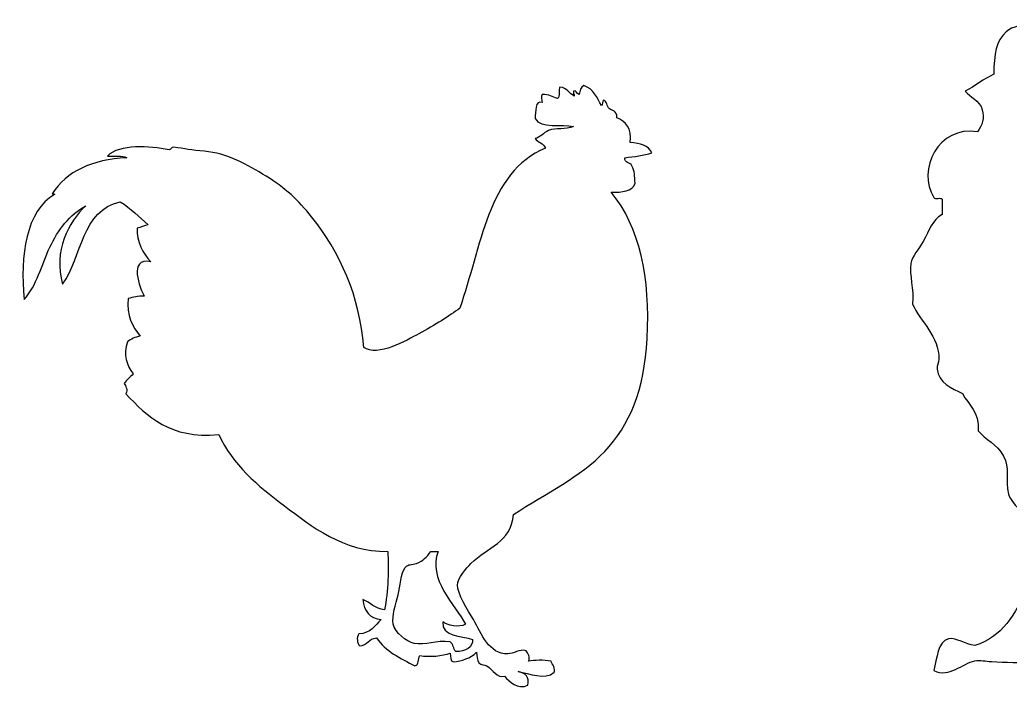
# Model space of a CAD drawing. Header units: centimetres. Extents: x -66 to 65, y -66 to 66.
# Drawn here: x -33.7 to -26.18, y -1.86 to 3.24 of the extents above; entities that cross this region are included whole.
import ezdxf

# ---------------------------------------------------------------- set-up
doc = ezdxf.new("R2010")
doc.units = ezdxf.units.CM
doc.header["$MEASUREMENT"] = 0
doc.layers.add('Layer 1', color=7, linetype='Continuous')

msp = doc.modelspace()

# ---------------------------------------------------------------- linework, layer by layer
at = {"layer": 'Layer 1'}
for points, knots in [([(-25.7644, 3.17454), (-25.77165, 3.03921), (-25.62655, 3.03354), (-25.50857, 3.05717), (-25.50857, 3.05717), (-25.50857, 3.01394), (-25.50857, 2.97065), (-25.50857, 2.92744), (-25.50857, 2.92744), (-25.36424, 2.85574), (-25.22478, 2.73525), (-25.30267, 2.51353), (-25.30267, 2.51353), (-25.14916, 2.40762), (-25.35408, 2.30165), (-25.43994, 2.24789), (-25.43994, 2.24789), (-25.51839, 2.27109), (-25.59234, 2.2988), (-25.66454, 2.32819), (-25.66454, 2.32819), (-25.69719, 2.30697), (-25.71918, 2.27522), (-25.74563, 2.24789), (-25.74563, 2.24789), (-25.73002, 2.12756), (-25.63958, 2.02257), (-25.6271, 1.86488), (-25.6271, 1.86488), (-25.62072, 1.78429), (-25.61953, 1.68131), (-25.61464, 1.58686), (-25.61464, 1.58686), (-25.60975, 1.49307), (-25.61681, 1.38281), (-25.59591, 1.32119), (-25.59591, 1.32119), (-25.57821, 1.26907), (-25.49042, 1.20776), (-25.44616, 1.17911), (-25.44616, 1.17911), (-25.38327, 1.13839), (-25.31519, 1.11005), (-25.23402, 1.09881), (-25.23402, 1.09881), (-25.19354, 0.92469), (-25.0391, 0.86346), (-24.92827, 0.75903), (-24.92827, 0.75903), (-24.86797, 0.75903), (-24.80765, 0.75903), (-24.74729, 0.75903), (-24.74729, 0.75903), (-24.65847, 0.92299), (-24.58285, 1.06764), (-24.49149, 1.22239), (-24.49149, 1.22239), (-24.40955, 1.36106), (-24.32343, 1.52997), (-24.19198, 1.64247), (-24.19198, 1.64247), (-24.01185, 1.79654), (-23.7606, 1.89419), (-23.48692, 1.90811), (-23.48692, 1.90811), (-23.36508, 1.9143), (-23.23882, 1.91629), (-23.13127, 1.8834), (-23.13127, 1.8834), (-23.07796, 1.8671), (-23.01223, 1.82821), (-22.95657, 1.8031), (-22.95657, 1.8031), (-22.79681, 1.73111), (-22.65857, 1.64202), (-22.54475, 1.51891), (-22.54475, 1.51891), (-22.488, 1.45753), (-22.38682, 1.3454), (-22.37632, 1.25327), (-22.37632, 1.25327), (-22.36976, 1.19604), (-22.38558, 1.11325), (-22.38878, 1.04322), (-22.38878, 1.04322), (-22.39092, 0.99665), (-22.38127, 0.94273), (-22.38878, 0.90114), (-22.38878, 0.90114), (-22.40418, 0.81616), (-22.47884, 0.76483), (-22.50731, 0.67873), (-22.50731, 0.67873), (-22.50215, 0.59115), (-22.46466, 0.5062), (-22.46365, 0.41925), (-22.46365, 0.41925), (-22.4613, 0.21563), (-22.55094, 0.04288), (-22.65082, -0.06877), (-22.65082, -0.06877), (-22.66384, -0.05488), (-22.68707, -0.05112), (-22.70075, -0.03789), (-22.70075, -0.03789), (-22.64963, 0.13864), (-22.56965, 0.45889), (-22.73197, 0.57372), (-22.73197, 0.57372), (-22.74501, 0.56192), (-22.76179, 0.5538), (-22.7819, 0.54898), (-22.7819, 0.54898), (-22.76174, 0.47217), (-22.73025, 0.40653), (-22.707, 0.33274), (-22.707, 0.33274), (-22.76087, 0.18542), (-22.75317, 0.02556), (-22.80064, -0.11822), (-22.80064, -0.11822), (-22.83403, -0.21948), (-22.91441, -0.30385), (-22.94412, -0.39622), (-22.94412, -0.39622), (-22.98288, -0.34605), (-23.01347, -0.28779), (-23.04397, -0.2294), (-23.04397, -0.2294), (-23.13221, -0.33563), (-23.1947, -0.46726), (-23.27485, -0.58156), (-23.27485, -0.58156), (-23.30591, -0.58376), (-23.3239, -0.59884), (-23.35594, -0.60008), (-23.35594, -0.60008), (-23.34742, -0.5097), (-23.32239, -0.43559), (-23.30601, -0.35299), (-23.30601, -0.35299), (-23.41121, -0.43829), (-23.51532, -0.57818), (-23.6242, -0.68039), (-23.6242, -0.68039), (-23.64915, -0.68039), (-23.67415, -0.68039), (-23.69908, -0.68039), (-23.69908, -0.68039), (-23.74297, -0.45983), (-23.49464, -0.41927), (-23.51816, -0.19856), (-23.51816, -0.19856), (-23.5788, -0.19139), (-23.59015, -0.26172), (-23.61174, -0.29741), (-23.61174, -0.29741), (-23.68074, -0.41155), (-23.76589, -0.53225), (-23.83013, -0.65568), (-23.83013, -0.65568), (-23.88413, -0.6769), (-23.93763, -0.7677), (-23.99237, -0.69894), (-23.99237, -0.69894), (-23.97512, -0.61901), (-23.88066, -0.5626), (-23.86132, -0.46418), (-23.86132, -0.46418), (-24.0302, -0.45145), (-24.0338, -0.65584), (-24.13585, -0.72985), (-24.13585, -0.72985), (-24.14593, -0.71718), (-24.16588, -0.71424), (-24.17953, -0.70511), (-24.17953, -0.70511), (-24.17966, -0.66172), (-24.15154, -0.64632), (-24.14209, -0.61243), (-24.14209, -0.61243), (-24.24173, -0.62706), (-24.26859, -0.71371), (-24.34177, -0.75454), (-24.34177, -0.75454), (-24.31862, -0.67858), (-24.27488, -0.62302), (-24.24194, -0.55682), (-24.24194, -0.55682), (-24.40199, -0.53859), (-24.41037, -0.72356), (-24.49155, -0.80397), (-24.49155, -0.80397), (-24.50158, -0.65295), (-24.56992, -0.5278), (-24.74735, -0.56304), (-24.74735, -0.56304), (-24.73891, -0.67202), (-24.65329, -0.70465), (-24.60384, -0.77307), (-24.60384, -0.77307), (-24.65983, -0.83922), (-24.67594, -0.96354), (-24.66001, -1.082), (-24.66001, -1.082), (-24.62363, -1.09748), (-24.57786, -1.10359), (-24.52896, -1.10671), (-24.52896, -1.10671), (-24.53274, -1.19156), (-24.56132, -1.25175), (-24.57264, -1.32912), (-24.57264, -1.32912), (-24.53129, -1.37878), (-24.46871, -1.40744), (-24.42291, -1.45265), (-24.42291, -1.45265), (-24.42566, -1.51993), (-24.44672, -1.56909), (-24.49154, -1.59473), (-24.49154, -1.59473), (-24.55784, -1.56563), (-24.6197, -1.53216), (-24.67871, -1.49591), (-24.67871, -1.49591), (-24.80391, -1.59097), (-25.01695, -1.68136), (-25.24029, -1.61944), (-25.24029, -1.61944), (-25.20558, -1.54673), (-25.15258, -1.4921), (-25.10302, -1.43413), (-25.10302, -1.43413), (-24.96136, -1.49247), (-24.79415, -1.44731), (-24.7661, -1.31676), (-24.7661, -1.31676), (-24.7367, -1.18), (-24.79804, -1.08414), (-24.84095, -0.98934), (-24.84095, -0.98934), (-24.99094, -0.85983), (-25.14853, -0.73785), (-25.30267, -0.61247), (-25.30267, -0.61247), (-25.51182, -0.57225), (-25.55426, -0.67695), (-25.60842, -0.804), (-25.60842, -0.804), (-25.64443, -0.88846), (-25.66988, -0.97384), (-25.68951, -1.03874), (-25.68951, -1.03874), (-25.79048, -1.09324), (-25.883, -1.15611), (-25.98277, -1.2117), (-25.98277, -1.2117), (-25.96999, -1.25464), (-25.97941, -1.3196), (-25.97655, -1.37236), (-25.97655, -1.37236), (-25.97062, -1.39469), (-26.00113, -1.38093), (-26.01399, -1.38472), (-26.01399, -1.38472), (-25.98539, -1.47476), (-25.89988, -1.58334), (-26.0015, -1.65036), (-26.0015, -1.65036), (-26.09699, -1.64462), (-26.20952, -1.64279), (-26.31971, -1.63798), (-26.31971, -1.63798), (-26.36226, -1.63613), (-26.40599, -1.62427), (-26.44449, -1.63179), (-26.44449, -1.63179), (-26.5404, -1.65055), (-26.63938, -1.76517), (-26.75649, -1.70595), (-26.75649, -1.70595), (-26.73183, -1.6161), (-26.72895, -1.48172), (-26.64417, -1.46505), (-26.64417, -1.46505), (-26.58228, -1.45285), (-26.51873, -1.50995), (-26.44449, -1.51445), (-26.44449, -1.51445), (-26.24772, -1.45958), (-26.12598, -1.27368), (-26.0514, -1.06966), (-26.0514, -1.06966), (-26.02648, -1.00142), (-25.99385, -0.918), (-25.98904, -0.85961), (-25.98904, -0.85961), (-25.98489, -0.80944), (-25.98282, -0.68681), (-25.99526, -0.63104), (-25.99526, -0.63104), (-26.01299, -0.55161), (-26.16724, -0.44887), (-26.1887, -0.3654), (-26.1887, -0.3654), (-26.21825, -0.25033), (-26.17666, -0.16321), (-26.22614, -0.07505), (-26.22614, -0.07505), (-26.27649, 0.01467), (-26.36669, 0.04999), (-26.41958, 0.11646), (-26.41958, 0.11646), (-26.4068, 0.26301), (-26.49504, 0.30947), (-26.53814, 0.40068), (-26.53814, 0.40068), (-26.62029, 0.43685), (-26.72271, 0.485), (-26.73158, 0.58597), (-26.73158, 0.58597), (-26.73364, 0.60962), (-26.71994, 0.63696), (-26.71909, 0.66011), (-26.71909, 0.66011), (-26.71293, 0.8322), (-26.86001, 0.94697), (-26.91874, 1.08022), (-26.91874, 1.08022), (-26.90638, 1.19693), (-26.94493, 1.29551), (-26.93123, 1.38909), (-26.93123, 1.38909), (-26.92401, 1.43865), (-26.86842, 1.50164), (-26.83765, 1.55588), (-26.83765, 1.55588), (-26.78968, 1.64047), (-26.77063, 1.72106), (-26.69414, 1.75974), (-26.69414, 1.75974), (-26.69414, 1.7989), (-26.69414, 1.838), (-26.69414, 1.87714), (-26.69414, 1.87714), (-26.70279, 1.89328), (-26.74708, 1.87412), (-26.75653, 1.8895), (-26.75653, 1.8895), (-26.88718, 2.09918), (-26.72261, 2.43801), (-26.42583, 2.38991), (-26.42583, 2.38991), (-26.38678, 2.43788), (-26.37215, 2.49699), (-26.38839, 2.5567), (-26.38839, 2.5567), (-26.40826, 2.6298), (-26.48303, 2.65282), (-26.51941, 2.69881), (-26.51941, 2.69881), (-26.44183, 2.73733), (-26.37886, 2.7903), (-26.30102, 2.82854), (-26.30102, 2.82854), (-26.29996, 2.97914), (-26.28411, 3.0823), (-26.20741, 3.1498), (-26.20741, 3.1498), (-26.10388, 3.24095), (-25.93201, 3.17721), (-25.7644, 3.17454)], [0, 0, 0, 0, 0.0106383, 0.0106383, 0.0106383, 0.0106383, 0.0212766, 0.0212766, 0.0212766, 0.0212766, 0.0319149, 0.0319149, 0.0319149, 0.0319149, 0.0425532, 0.0425532, 0.0425532, 0.0425532, 0.0531915, 0.0531915, 0.0531915, 0.0531915, 0.0638298, 0.0638298, 0.0638298, 0.0638298, 0.0744681, 0.0744681, 0.0744681, 0.0744681, 0.0851064, 0.0851064, 0.0851064, 0.0851064, 0.0957447, 0.0957447, 0.0957447, 0.0957447, 0.106383, 0.106383, 0.106383, 0.106383, 0.1170213, 0.1170213, 0.1170213, 0.1170213, 0.1276596, 0.1276596, 0.1276596, 0.1276596, 0.1382979, 0.1382979, 0.1382979, 0.1382979, 0.1489362, 0.1489362, 0.1489362, 0.1489362, 0.1595745, 0.1595745, 0.1595745, 0.1595745, 0.1702128, 0.1702128, 0.1702128, 0.1702128, 0.1808511, 0.1808511, 0.1808511, 0.1808511, 0.1914894, 0.1914894, 0.1914894, 0.1914894, 0.2021277, 0.2021277, 0.2021277, 0.2021277, 0.212766, 0.212766, 0.212766, 0.212766, 0.2234043, 0.2234043, 0.2234043, 0.2234043, 0.2340426, 0.2340426, 0.2340426, 0.2340426, 0.2446809, 0.2446809, 0.2446809, 0.2446809, 0.2553191, 0.2553191, 0.2553191, 0.2553191, 0.2659574, 0.2659574, 0.2659574, 0.2659574, 0.2765957, 0.2765957, 0.2765957, 0.2765957, 0.287234, 0.287234, 0.287234, 0.287234, 0.2978723, 0.2978723, 0.2978723, 0.2978723, 0.3085106, 0.3085106, 0.3085106, 0.3085106, 0.3191489, 0.3191489, 0.3191489, 0.3191489, 0.3297872, 0.3297872, 0.3297872, 0.3297872, 0.3404255, 0.3404255, 0.3404255, 0.3404255, 0.3510638, 0.3510638, 0.3510638, 0.3510638, 0.3617021, 0.3617021, 0.3617021, 0.3617021, 0.3723404, 0.3723404, 0.3723404, 0.3723404, 0.3829787, 0.3829787, 0.3829787, 0.3829787, 0.393617, 0.393617, 0.393617, 0.393617, 0.4042553, 0.4042553, 0.4042553, 0.4042553, 0.4148936, 0.4148936, 0.4148936, 0.4148936, 0.4255319, 0.4255319, 0.4255319, 0.4255319, 0.4361702, 0.4361702, 0.4361702, 0.4361702, 0.4468085, 0.4468085, 0.4468085, 0.4468085, 0.4574468, 0.4574468, 0.4574468, 0.4574468, 0.4680851, 0.4680851, 0.4680851, 0.4680851, 0.4787234, 0.4787234, 0.4787234, 0.4787234, 0.4893617, 0.4893617, 0.4893617, 0.4893617, 0.5, 0.5, 0.5, 0.5, 0.5106383, 0.5106383, 0.5106383, 0.5106383, 0.5212766, 0.5212766, 0.5212766, 0.5212766, 0.5319149, 0.5319149, 0.5319149, 0.5319149, 0.5425532, 0.5425532, 0.5425532, 0.5425532, 0.5531915, 0.5531915, 0.5531915, 0.5531915, 0.5638298, 0.5638298, 0.5638298, 0.5638298, 0.5744681, 0.5744681, 0.5744681, 0.5744681, 0.5851064, 0.5851064, 0.5851064, 0.5851064, 0.5957447, 0.5957447, 0.5957447, 0.5957447, 0.606383, 0.606383, 0.606383, 0.606383, 0.6170213, 0.6170213, 0.6170213, 0.6170213, 0.6276596, 0.6276596, 0.6276596, 0.6276596, 0.6382979, 0.6382979, 0.6382979, 0.6382979, 0.6489362, 0.6489362, 0.6489362, 0.6489362, 0.6595745, 0.6595745, 0.6595745, 0.6595745, 0.6702128, 0.6702128, 0.6702128, 0.6702128, 0.6808511, 0.6808511, 0.6808511, 0.6808511, 0.6914894, 0.6914894, 0.6914894, 0.6914894, 0.7021277, 0.7021277, 0.7021277, 0.7021277, 0.712766, 0.712766, 0.712766, 0.712766, 0.7234043, 0.7234043, 0.7234043, 0.7234043, 0.7340426, 0.7340426, 0.7340426, 0.7340426, 0.7446809, 0.7446809, 0.7446809, 0.7446809, 0.7553191, 0.7553191, 0.7553191, 0.7553191, 0.7659574, 0.7659574, 0.7659574, 0.7659574, 0.7765957, 0.7765957, 0.7765957, 0.7765957, 0.787234, 0.787234, 0.787234, 0.787234, 0.7978723, 0.7978723, 0.7978723, 0.7978723, 0.8085106, 0.8085106, 0.8085106, 0.8085106, 0.8191489, 0.8191489, 0.8191489, 0.8191489, 0.8297872, 0.8297872, 0.8297872, 0.8297872, 0.8404255, 0.8404255, 0.8404255, 0.8404255, 0.8510638, 0.8510638, 0.8510638, 0.8510638, 0.8617021, 0.8617021, 0.8617021, 0.8617021, 0.8723404, 0.8723404, 0.8723404, 0.8723404, 0.8829787, 0.8829787, 0.8829787, 0.8829787, 0.893617, 0.893617, 0.893617, 0.893617, 0.9042553, 0.9042553, 0.9042553, 0.9042553, 0.9148936, 0.9148936, 0.9148936, 0.9148936, 0.9255319, 0.9255319, 0.9255319, 0.9255319, 0.9361702, 0.9361702, 0.9361702, 0.9361702, 0.9468085, 0.9468085, 0.9468085, 0.9468085, 0.9574468, 0.9574468, 0.9574468, 0.9574468, 0.9680851, 0.9680851, 0.9680851, 0.9680851, 0.9787234, 0.9787234, 0.9787234, 0.9787234, 1, 1, 1, 1]), ([(-29.91505, -1.71327), (-29.86391, -1.72227), (-29.82507, -1.75756), (-29.84205, -1.8167), (-29.84205, -1.8167), (-29.92161, -1.85538), (-29.98024, -1.79043), (-30.01847, -1.74976), (-30.01847, -1.74976), (-30.07758, -1.76429), (-30.10808, -1.69933), (-30.15235, -1.6707), (-30.15235, -1.6707), (-30.17312, -1.65726), (-30.19656, -1.6675), (-30.21318, -1.64636), (-30.21318, -1.64636), (-30.22823, -1.62712), (-30.22786, -1.59479), (-30.23144, -1.56725), (-30.23144, -1.56725), (-30.27655, -1.61294), (-30.34333, -1.63295), (-30.40786, -1.64028), (-30.40786, -1.64028), (-30.43233, -1.63433), (-30.42921, -1.6008), (-30.43218, -1.57337), (-30.43218, -1.57337), (-30.49195, -1.59586), (-30.58627, -1.60562), (-30.6634, -1.5916), (-30.6634, -1.5916), (-30.67462, -1.61891), (-30.66914, -1.66291), (-30.69991, -1.67071), (-30.69991, -1.67071), (-30.80963, -1.6121), (-30.92512, -1.55927), (-30.99193, -1.45775), (-30.99193, -1.45775), (-31.05162, -1.4609), (-31.0608, -1.51464), (-31.1197, -1.5186), (-31.1197, -1.5186), (-31.13886, -1.50143), (-31.14605, -1.44923), (-31.12576, -1.42735), (-31.12576, -1.42735), (-31.03572, -1.42412), (-31.0049, -1.36165), (-30.95542, -1.31781), (-30.95542, -1.31781), (-31.04501, -1.31006), (-31.08647, -1.2542), (-31.09536, -1.16573), (-31.09536, -1.16573), (-31.03855, -1.19002), (-31.00331, -1.23595), (-30.93108, -1.24479), (-30.93108, -1.24479), (-30.90375, -1.1035), (-30.89682, -0.93054), (-30.90676, -0.80069), (-30.90676, -0.80069), (-31.24789, -0.80394), (-31.48601, -0.60866), (-31.69159, -0.4539), (-31.69159, -0.4539), (-31.89699, -0.29928), (-32.08643, -0.14018), (-32.19046, 0.08762), (-32.19046, 0.08762), (-32.56196, 0.05481), (-32.73174, 0.2237), (-32.89621, 0.3979), (-32.89621, 0.3979), (-32.88026, 0.42782), (-32.89804, 0.45553), (-32.90838, 0.47701), (-32.90838, 0.47701), (-32.89065, 0.5059), (-32.86189, 0.52379), (-32.84147, 0.55004), (-32.84147, 0.55004), (-32.88793, 0.61148), (-32.92085, 0.69524), (-32.88407, 0.79338), (-32.88407, 0.79338), (-32.85639, 0.81235), (-32.82737, 0.83002), (-32.7867, 0.83595), (-32.7867, 0.83595), (-32.8475, 0.90437), (-32.89113, 0.99634), (-32.87798, 1.12191), (-32.87798, 1.12191), (-32.83946, 1.13006), (-32.80726, 1.14451), (-32.75627, 1.14014), (-32.75627, 1.14014), (-32.79045, 1.1966), (-32.88073, 1.43658), (-32.70759, 1.40179), (-32.70759, 1.40179), (-32.76421, 1.46132), (-32.81686, 1.55543), (-32.81102, 1.6573), (-32.81102, 1.6573), (-32.78017, 1.66296), (-32.75829, 1.67759), (-32.72585, 1.68164), (-32.72585, 1.68164), (-32.79747, 1.73982), (-32.8588, 1.8083), (-32.93879, 1.85809), (-32.93879, 1.85809), (-33.231, 1.79541), (-33.23041, 1.43992), (-33.37686, 1.2314), (-33.37686, 1.2314), (-33.45129, 1.48111), (-33.33138, 1.70667), (-33.20044, 1.82767), (-33.20044, 1.82767), (-33.32651, 1.75785), (-33.411, 1.64572), (-33.47423, 1.51128), (-33.47423, 1.51128), (-33.53715, 1.37743), (-33.5735, 1.2214), (-33.66888, 1.11581), (-33.66888, 1.11581), (-33.70238, 1.44813), (-33.65417, 1.79132), (-33.43769, 1.91284), (-33.43769, 1.91284), (-33.43867, 1.91998), (-33.4488, 1.91797), (-33.45595, 1.91893), (-33.45595, 1.91893), (-33.34607, 2.08892), (-33.15597, 2.17865), (-32.89011, 2.19272), (-32.89011, 2.19272), (-32.92554, 2.21002), (-32.98454, 2.20375), (-33.03616, 2.20486), (-33.03616, 2.20486), (-32.94575, 2.29892), (-32.71713, 2.27974), (-32.56769, 2.25354), (-32.56769, 2.25354), (-32.54909, 2.25322), (-32.55308, 2.27545), (-32.53118, 2.27177), (-32.53118, 2.27177), (-32.45524, 2.26269), (-32.39421, 2.24777), (-32.29999, 2.24137), (-32.29999, 2.24137), (-32.13026, 2.22981), (-31.96865, 2.13564), (-31.83149, 2.05277), (-31.83149, 2.05277), (-31.68764, 1.96583), (-31.58416, 1.86698), (-31.4847, 1.74247), (-31.4847, 1.74247), (-31.27197, 1.47627), (-31.11659, 1.13739), (-31.0892, 0.75076), (-31.0892, 0.75076), (-30.98358, 0.67485), (-30.76146, 0.80471), (-30.66941, 0.85416), (-30.66941, 0.85416), (-30.54603, 0.92052), (-30.44168, 0.98799), (-30.35911, 1.04887), (-30.35911, 1.04887), (-30.19607, 1.50848), (-30.14795, 2.08291), (-29.70813, 2.26569), (-29.70813, 2.26569), (-29.72239, 2.30215), (-29.76681, 2.30842), (-29.78721, 2.33872), (-29.78721, 2.33872), (-29.74892, 2.34388), (-29.72411, 2.38283), (-29.68378, 2.39955), (-29.68378, 2.39955), (-29.62875, 2.42241), (-29.55596, 2.40156), (-29.49516, 2.42998), (-29.49516, 2.42998), (-29.5803, 2.45197), (-29.74601, 2.40908), (-29.78721, 2.49081), (-29.78721, 2.49081), (-29.78142, 2.5405), (-29.78782, 2.63239), (-29.73247, 2.61249), (-29.73247, 2.61249), (-29.73779, 2.62757), (-29.74435, 2.65967), (-29.73247, 2.67337), (-29.73247, 2.67337), (-29.68162, 2.67557), (-29.65439, 2.65408), (-29.61687, 2.64294), (-29.61687, 2.64294), (-29.59258, 2.66011), (-29.61018, 2.71274), (-29.59861, 2.72814), (-29.59861, 2.72814), (-29.54294, 2.72496), (-29.52902, 2.68012), (-29.4891, 2.6612), (-29.4891, 2.6612), (-29.48897, 2.67554), (-29.49958, 2.67914), (-29.49519, 2.69771), (-29.49519, 2.69771), (-29.47725, 2.71261), (-29.47053, 2.67731), (-29.45262, 2.67339), (-29.45262, 2.67339), (-29.44683, 2.70207), (-29.44034, 2.73009), (-29.41608, 2.74028), (-29.41608, 2.74028), (-29.34266, 2.71843), (-29.31792, 2.64783), (-29.28223, 2.5882), (-29.28223, 2.5882), (-29.27318, 2.59741), (-29.27241, 2.6149), (-29.27009, 2.63077), (-29.27009, 2.63077), (-29.23633, 2.62254), (-29.24443, 2.58486), (-29.22141, 2.56383), (-29.22141, 2.56383), (-29.2058, 2.54962), (-29.16151, 2.55436), (-29.16667, 2.49692), (-29.16667, 2.49692), (-29.0979, 2.46832), (-29.05036, 2.41852), (-29.06322, 2.30832), (-29.06322, 2.30832), (-28.98845, 2.30197), (-28.92347, 2.28583), (-28.89894, 2.22924), (-28.89894, 2.22924), (-28.9626, 2.21172), (-29.03232, 2.20032), (-29.10582, 2.19275), (-29.10582, 2.19275), (-29.10841, 2.15161), (-29.06428, 2.15722), (-29.05105, 2.1319), (-29.05105, 2.1319), (-29.02742, 2.08935), (-29.03134, 2.05424), (-29.02671, 1.99805), (-29.02671, 1.99805), (-29.04722, 1.9354), (-29.12397, 1.92899), (-29.20925, 1.93111), (-29.20925, 1.93111), (-28.99076, 1.66732), (-28.91051, 1.28016), (-28.93546, 0.81772), (-28.93546, 0.81772), (-28.95679, 0.42259), (-29.0691, 0.15875), (-29.25793, -0.04017), (-29.25793, -0.04017), (-29.44565, -0.23789), (-29.69701, -0.35177), (-29.95151, -0.52081), (-29.95151, -0.52081), (-29.96847, -0.73367), (-30.15053, -0.76854), (-30.27398, -0.89194), (-30.27398, -0.89194), (-30.31084, -0.9288), (-30.37545, -1.00624), (-30.37741, -1.05622), (-30.37741, -1.05622), (-30.37984, -1.11906), (-30.29486, -1.24706), (-30.25575, -1.31781), (-30.25575, -1.31781), (-30.19622, -1.42544), (-30.13613, -1.58311), (-29.9941, -1.57946), (-29.9941, -1.57946), (-29.95047, -1.57832), (-29.90626, -1.54128), (-29.85416, -1.55512), (-29.85416, -1.55512), (-29.84294, -1.5743), (-29.82109, -1.60846), (-29.8359, -1.63418), (-29.8359, -1.63418), (-29.79304, -1.62701), (-29.72197, -1.62436), (-29.66556, -1.63418), (-29.66556, -1.63418), (-29.65667, -1.65789), (-29.62868, -1.69448), (-29.64122, -1.7194), (-29.64122, -1.7194), (-29.7119, -1.78272), (-29.8311, -1.72557), (-29.91505, -1.71327)], [0, 0, 0, 0, 0.0123457, 0.0123457, 0.0123457, 0.0123457, 0.0246914, 0.0246914, 0.0246914, 0.0246914, 0.037037, 0.037037, 0.037037, 0.037037, 0.0493827, 0.0493827, 0.0493827, 0.0493827, 0.0617284, 0.0617284, 0.0617284, 0.0617284, 0.0740741, 0.0740741, 0.0740741, 0.0740741, 0.0864198, 0.0864198, 0.0864198, 0.0864198, 0.0987654, 0.0987654, 0.0987654, 0.0987654, 0.1111111, 0.1111111, 0.1111111, 0.1111111, 0.1234568, 0.1234568, 0.1234568, 0.1234568, 0.1358025, 0.1358025, 0.1358025, 0.1358025, 0.1481481, 0.1481481, 0.1481481, 0.1481481, 0.1604938, 0.1604938, 0.1604938, 0.1604938, 0.1728395, 0.1728395, 0.1728395, 0.1728395, 0.1851852, 0.1851852, 0.1851852, 0.1851852, 0.1975309, 0.1975309, 0.1975309, 0.1975309, 0.2098765, 0.2098765, 0.2098765, 0.2098765, 0.2222222, 0.2222222, 0.2222222, 0.2222222, 0.2345679, 0.2345679, 0.2345679, 0.2345679, 0.2469136, 0.2469136, 0.2469136, 0.2469136, 0.2592593, 0.2592593, 0.2592593, 0.2592593, 0.2716049, 0.2716049, 0.2716049, 0.2716049, 0.2839506, 0.2839506, 0.2839506, 0.2839506, 0.2962963, 0.2962963, 0.2962963, 0.2962963, 0.308642, 0.308642, 0.308642, 0.308642, 0.3209877, 0.3209877, 0.3209877, 0.3209877, 0.3333333, 0.3333333, 0.3333333, 0.3333333, 0.345679, 0.345679, 0.345679, 0.345679, 0.3580247, 0.3580247, 0.3580247, 0.3580247, 0.3703704, 0.3703704, 0.3703704, 0.3703704, 0.382716, 0.382716, 0.382716, 0.382716, 0.3950617, 0.3950617, 0.3950617, 0.3950617, 0.4074074, 0.4074074, 0.4074074, 0.4074074, 0.4197531, 0.4197531, 0.4197531, 0.4197531, 0.4320988, 0.4320988, 0.4320988, 0.4320988, 0.4444444, 0.4444444, 0.4444444, 0.4444444, 0.4567901, 0.4567901, 0.4567901, 0.4567901, 0.4691358, 0.4691358, 0.4691358, 0.4691358, 0.4814815, 0.4814815, 0.4814815, 0.4814815, 0.4938272, 0.4938272, 0.4938272, 0.4938272, 0.5061728, 0.5061728, 0.5061728, 0.5061728, 0.5185185, 0.5185185, 0.5185185, 0.5185185, 0.5308642, 0.5308642, 0.5308642, 0.5308642, 0.5432099, 0.5432099, 0.5432099, 0.5432099, 0.5555556, 0.5555556, 0.5555556, 0.5555556, 0.5679012, 0.5679012, 0.5679012, 0.5679012, 0.5802469, 0.5802469, 0.5802469, 0.5802469, 0.5925926, 0.5925926, 0.5925926, 0.5925926, 0.6049383, 0.6049383, 0.6049383, 0.6049383, 0.617284, 0.617284, 0.617284, 0.617284, 0.6296296, 0.6296296, 0.6296296, 0.6296296, 0.6419753, 0.6419753, 0.6419753, 0.6419753, 0.654321, 0.654321, 0.654321, 0.654321, 0.6666667, 0.6666667, 0.6666667, 0.6666667, 0.6790123, 0.6790123, 0.6790123, 0.6790123, 0.691358, 0.691358, 0.691358, 0.691358, 0.7037037, 0.7037037, 0.7037037, 0.7037037, 0.7160494, 0.7160494, 0.7160494, 0.7160494, 0.7283951, 0.7283951, 0.7283951, 0.7283951, 0.7407407, 0.7407407, 0.7407407, 0.7407407, 0.7530864, 0.7530864, 0.7530864, 0.7530864, 0.7654321, 0.7654321, 0.7654321, 0.7654321, 0.7777778, 0.7777778, 0.7777778, 0.7777778, 0.7901235, 0.7901235, 0.7901235, 0.7901235, 0.8024691, 0.8024691, 0.8024691, 0.8024691, 0.8148148, 0.8148148, 0.8148148, 0.8148148, 0.8271605, 0.8271605, 0.8271605, 0.8271605, 0.8395062, 0.8395062, 0.8395062, 0.8395062, 0.8518519, 0.8518519, 0.8518519, 0.8518519, 0.8641975, 0.8641975, 0.8641975, 0.8641975, 0.8765432, 0.8765432, 0.8765432, 0.8765432, 0.8888889, 0.8888889, 0.8888889, 0.8888889, 0.9012346, 0.9012346, 0.9012346, 0.9012346, 0.9135802, 0.9135802, 0.9135802, 0.9135802, 0.9259259, 0.9259259, 0.9259259, 0.9259259, 0.9382716, 0.9382716, 0.9382716, 0.9382716, 0.9506173, 0.9506173, 0.9506173, 0.9506173, 0.962963, 0.962963, 0.962963, 0.962963, 0.9753086, 0.9753086, 0.9753086, 0.9753086, 1, 1, 1, 1]), ([(-30.5782, -0.80067), (-30.61299, -0.84366), (-30.63564, -0.87301), (-30.68774, -0.89192), (-30.68774, -0.89192), (-30.7246, -0.90531), (-30.74941, -0.89285), (-30.77294, -0.92235), (-30.77294, -0.92235), (-30.80734, -0.96553), (-30.81297, -1.0684), (-30.82766, -1.12917), (-30.82766, -1.12917), (-30.84594, -1.20468), (-30.877, -1.28551), (-30.86417, -1.35428), (-30.86417, -1.35428), (-30.85322, -1.41312), (-30.7649, -1.48866), (-30.70598, -1.5003), (-30.70598, -1.5003), (-30.62279, -1.51673), (-30.53636, -1.47239), (-30.43216, -1.48816), (-30.43216, -1.48816), (-30.40673, -1.50123), (-30.40925, -1.54227), (-30.38961, -1.56113), (-30.38961, -1.56113), (-30.31492, -1.56552), (-30.25607, -1.5262), (-30.26184, -1.4699), (-30.26184, -1.4699), (-30.34616, -1.43857), (-30.50412, -1.44852), (-30.48697, -1.33602), (-30.48697, -1.33602), (-30.45562, -1.36393), (-30.36449, -1.38166), (-30.31658, -1.35428), (-30.31658, -1.35428), (-30.38913, -1.21474), (-30.60842, -1.00392), (-30.52346, -0.80064), (-30.52346, -0.80064), (-30.54171, -0.80067), (-30.55997, -0.80067), (-30.5782, -0.80067)], [0, 0, 0, 0, 0.0769231, 0.0769231, 0.0769231, 0.0769231, 0.1538462, 0.1538462, 0.1538462, 0.1538462, 0.2307692, 0.2307692, 0.2307692, 0.2307692, 0.3076923, 0.3076923, 0.3076923, 0.3076923, 0.3846154, 0.3846154, 0.3846154, 0.3846154, 0.4615385, 0.4615385, 0.4615385, 0.4615385, 0.5384615, 0.5384615, 0.5384615, 0.5384615, 0.6153846, 0.6153846, 0.6153846, 0.6153846, 0.6923077, 0.6923077, 0.6923077, 0.6923077, 0.7692308, 0.7692308, 0.7692308, 0.7692308, 0.8461538, 0.8461538, 0.8461538, 0.8461538, 1, 1, 1, 1])]:
    msp.add_open_spline(points, degree=3, knots=knots, dxfattribs=at)

doc.saveas('drawing.dxf')
